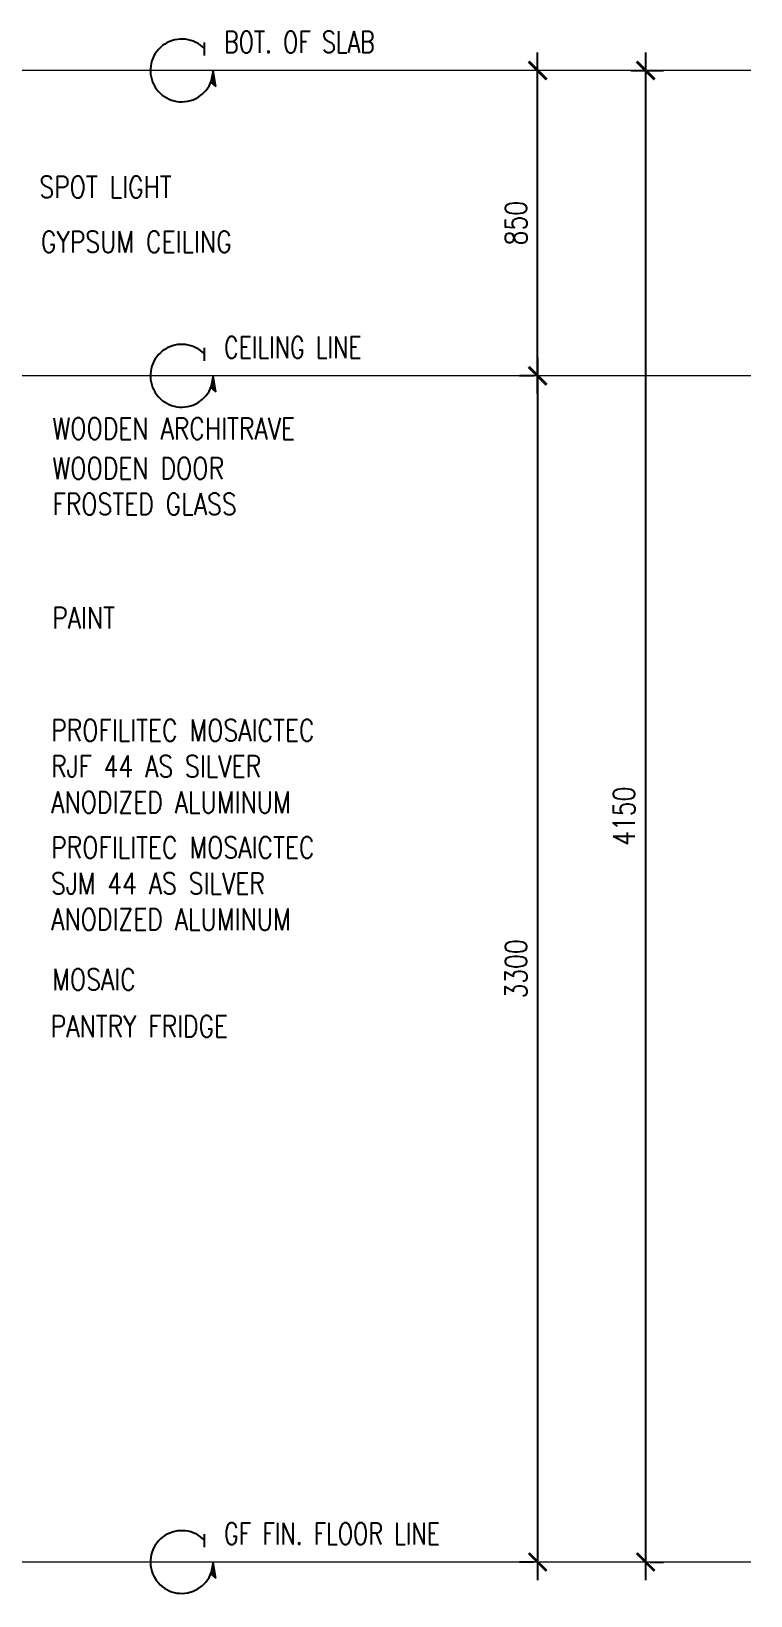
# Model space of a CAD drawing. Header units: inches. Extents: x -12478 to 399182, y -23212 to 525552.
# Drawn here: x 29778 to 31779, y -9154 to -4802 of the extents above; entities that cross this region are included whole.
import ezdxf

# ---------------------------------------------------------------- set-up
doc = ezdxf.new("R2010")
doc.units = ezdxf.units.IN
doc.header["$LTSCALE"] = 1000
doc.header["$MEASUREMENT"] = 0
for name, pattern in [('DASHED', [0.75, 0.5, -0.25]), ('HIDDEN', [0.375, 0.25, -0.125]), ('HIDDEN2', [0.1875, 0.125, -0.0625])]:
    doc.linetypes.add(name, pattern=pattern)
for name, color, linetype in [('A-DIM', 9, 'Continuous'), ('A-Hidden', 8, 'HIDDEN'), ('Layer1', 1, 'Continuous'), ('Layer3', 3, 'Continuous'), ('Layer7', 8, 'Continuous')]:
    doc.layers.add(name, color=color, linetype=linetype)
doc.layers.add('ID-NOTES', color=3, linetype='Continuous', lineweight=0)
doc.styles.add('grid_250', font='romans.shx', dxfattribs={"width": 0.75, "height": 0.75})
doc.styles.add('ID-ROMANS', font='romans.shx', dxfattribs={"width": 0.8})
doc.styles.add('ZZ-Dim All', font='romans.shx', dxfattribs={"width": 0.8})
doc.dimstyles.new('DIM-100', dxfattribs={"dimscale": 50, "dimtxt": 1.25, "dimasz": 1, "dimexe": 1, "dimexo": 1, "dimgap": 0.6, "dimtad": 1, "dimdec": 0, "dimrnd": 5, "dimdsep": 46, "dimtxsty": 'ZZ-Dim All', "dimblk1": 'ARCHTICK', "dimblk2": 'ARCHTICK', "dimsah": 1, "dimcen": 1, "dimdle": 1, "dimclrd": 256, "dimclre": 8, "dimclrt": 256, "dimazin": 2, "dimtfac": 1, "dimtdec": 0, "dimtix": 1, "dimtmove": 2, "dimatfit": 2, "dimfxl": 0.1, "dimtolj": 1, "dimtzin": 0, "dimlwd": -1, "dimlwe": -1, "dimarcsym": 0})

# ---------------------------------------------------------------- blocks, each defined once
blk = doc.blocks.new('_ARCHTICK')
at = {"color": 0, "linetype": 'ByBlock', "const_width": 0.15}
blk.add_lwpolyline([(-0.5, -0.5), (0.5, 0.5)], dxfattribs=at)
blk = doc.blocks.new('*D608')
at = {"layer": 'A-DIM', "transparency": 16777216}
blk.add_line((31186.2, -5710.1), (31186.2, -9110.6), dxfattribs=at)
at = {"layer": 'A-DIM', "color": 8, "linetype": 'HIDDEN2', "transparency": 16777216}
for p, q in [((31175.9, -5760.1), (31136.2, -5760.1)), ((31175.9, -9060.6), (31136.2, -9060.6))]:
    blk.add_line(p, q, dxfattribs=at)
at = {"layer": 'Defpoints', "color": 0, "transparency": 16777216}
for p in [(31225.9, -5760.1, 0), (31186.2, -9060.6), (31225.9, -9060.6, 0)]:
    blk.add_point(p, dxfattribs=at)
at = {"layer": 'A-DIM', "transparency": 16777216, "xscale": 50, "yscale": 50, "zscale": 50}
for p, rotation in [((31186.2, -5760.1), 90), ((31186.2, -9060.6), 270)]:
    blk.add_blockref('_ARCHTICK', p, dxfattribs=dict(at, rotation=rotation))
at = {"layer": 'A-DIM', "color": 3, "transparency": 16777216, "insert": (31126.2, -7410.4), "char_height": 60, "attachment_point": 5, "rotation": 90, "style": 'ZZ-Dim All'}
blk.add_mtext('\\A1;3300', dxfattribs=at)
blk = doc.blocks.new('*D609')
at = {"layer": 'A-DIM', "transparency": 16777216}
blk.add_line((31486.5, -4860.6), (31486.5, -9110.6), dxfattribs=at)
at = {"layer": 'A-DIM', "color": 8, "linetype": 'HIDDEN2', "transparency": 16777216}
for p, q in [((31445.3, -4910.6), (31536.5, -4910.6)), ((31498.7, -9060.6), (31536.5, -9060.6))]:
    blk.add_line(p, q, dxfattribs=at)
at = {"layer": 'Defpoints', "color": 0, "transparency": 16777216}
for p in [(31395.3, -4910.6, 0), (31448.7, -9060.6, 0), (31486.5, -9060.6)]:
    blk.add_point(p, dxfattribs=at)
at = {"layer": 'A-DIM', "transparency": 16777216, "xscale": 50, "yscale": 50, "zscale": 50}
for p, rotation in [((31486.5, -4910.6), 90), ((31486.5, -9060.6), 270)]:
    blk.add_blockref('_ARCHTICK', p, dxfattribs=dict(at, rotation=rotation))
at = {"layer": 'A-DIM', "color": 3, "transparency": 16777216, "insert": (31426.5, -6985.6), "char_height": 60, "attachment_point": 5, "rotation": 90, "style": 'ZZ-Dim All'}
blk.add_mtext('\\A1;4150', dxfattribs=at)
blk = doc.blocks.new('*D610')
at = {"layer": 'A-DIM', "transparency": 16777216}
blk.add_line((31186.2, -5810.1), (31186.2, -4860.6), dxfattribs=at)
at = {"layer": 'Defpoints', "color": 0, "transparency": 16777216}
for p in [(31186.2, -4910.6, 0), (31186.2, -4910.6), (31186.2, -5760.1, 0)]:
    blk.add_point(p, dxfattribs=at)
at = {"layer": 'A-DIM', "transparency": 16777216, "xscale": 50, "yscale": 50, "zscale": 50}
for p, rotation in [((31186.2, -4910.6), 90), ((31186.2, -5760.1), 270)]:
    blk.add_blockref('_ARCHTICK', p, dxfattribs=dict(at, rotation=rotation))
at = {"layer": 'A-DIM', "color": 3, "transparency": 16777216, "insert": (31126.2, -5335.4), "char_height": 60, "attachment_point": 5, "rotation": 90, "style": 'ZZ-Dim All'}
blk.add_mtext('\\A1;850', dxfattribs=at)
blk = doc.blocks.new('arrow01')
at = {"layer": 'Layer1'}
blk.add_hatch(color=256, dxfattribs=at).paths.add_polyline_path([(7, -44.7), (0, 0), (-6.2, -32.4)])
at = {"layer": 'Layer1', "elevation": 375.8}
blk.add_lwpolyline([(7, -44.7), (0, 0), (-6.2, -32.4)], close=True, dxfattribs=at)
at = {"layer": 'Layer7'}
blk.add_line((-24, 41.5), (-24, 77.7), dxfattribs=at)
blk.add_arc((-87.3, 0), 87.3, 43.49, 0, dxfattribs=at)

msp = doc.modelspace()

# ---------------------------------------------------------------- linework, layer by layer
at = {"layer": 'A-Hidden', "linetype": 'DASHED', "lineweight": 0, "ltscale": 10}
for p, q in [((31778.7, -4910.6, 0), (24599.3, -4910.6, 0)), ((31778.7, -5760.1, 0), (24591.2, -5760.1, 0)), ((31778.7, -9060.6, 0), (24615.6, -9060.6, 0))]:
    msp.add_line(p, q, dxfattribs=at)

# ---------------------------------------------------------------- block references
at = {"layer": 'Layer3'}
for p in [(30283.9, -4910.6, -375.8), (30283.9, -5760.1, -375.8), (30283.9, -9060.6, -751.7)]:
    msp.add_blockref('arrow01', p, dxfattribs=at)

# ---------------------------------------------------------------- texts
at = {"layer": 'ID-NOTES', "style": 'grid_250', "width": 0.75}
for s, p in [('BOT. OF SLAB ', (30314.4, -4861.7, -536.9)), ('CEILING LINE', (30314.4, -5711.2, -536.9)), ('GF FIN. FLOOR LINE', (30314.4, -9011.7, -536.9))]:
    msp.add_text(s, height=60, rotation=360, dxfattribs=at).set_placement(p)
at = {"layer": 'ID-NOTES', "char_height": 60, "attachment_point": 1, "style": 'ID-ROMANS'}
for s, insert, width in [('SPOT LIGHT', (29800.4, -5205.1, 0), 771.843), ('GYPSUM CEILING', (29804.8, -5357.6, -375.8), 771.843), ('MOSAIC', (29836, -7409.9, -375.8), 647.663), ('PANTRY FRIDGE', (29831.7, -7540, 0), 771.843)]:
    msp.add_mtext(s, dxfattribs=dict(at, insert=insert, width=width))
at = {"layer": 'ID-NOTES', "color": 3, "char_height": 60, "width": 815.203, "attachment_point": 1, "style": 'ID-ROMANS'}
for s, insert in [('\\pxt16;{\\C256;WOODEN ARCHITRAVE}', (29836.9, -5877, -375.8)), ('\\pxt16;{\\C256;WOODEN DOOR}', (29836.9, -5987.7, -375.8)), ('\\pxt16;{\\C256;FROSTED GLASS}', (29836.9, -6087.2, -375.8)), ('\\pxql,t16;{\\C256;PAINT}', (29836, -6403.6, -375.8)), ('\\pxql,t16;{\\C256;PROFILITEC MOSAICTEC RJF 44 AS SILVER ANODIZED ALUMINUM}', (29833.1, -6716.6, -375.8)), ('\\pxql,t16;{\\C256;PROFILITEC MOSAICTEC SJM 44 AS SILVER ANODIZED ALUMINUM}', (29833.1, -7042.6, -375.8))]:
    msp.add_mtext(s, dxfattribs=dict(at, insert=insert))

# ---------------------------------------------------------------- dimensions: what is measured, and where the dimension line sits
at = {"layer": 'A-DIM'}
for base, p1, p2, picture, middle in [((31186.188, -4910.6298, 0), (31186.188, -5760.1294, 0), (31186.188, -4910.6298, 0), '*D610', (31126.188, -5335.3796, 0)), ((31486.5, -9060.6, 0), (31395.3, -4910.6, 0), (31448.7, -9060.6, 0), '*D609', (31426.5, -6985.6, 0)), ((31186.188, -9060.6298, 0), (31225.8915, -5760.1294, 0), (31225.8915, -9060.6298, 0), '*D608', (31126.188, -7410.3796, 0))]:
    dim = msp.add_linear_dim(base=base, p1=p1, p2=p2, angle=90, dimstyle='DIM-100', override={"dimtxt": 1.2, "dimclrt": 3}, dxfattribs=at)
    dim.commit()
    dim.dimension.update_dxf_attribs({"geometry": picture, "text_midpoint": middle})

doc.saveas('drawing.dxf')
